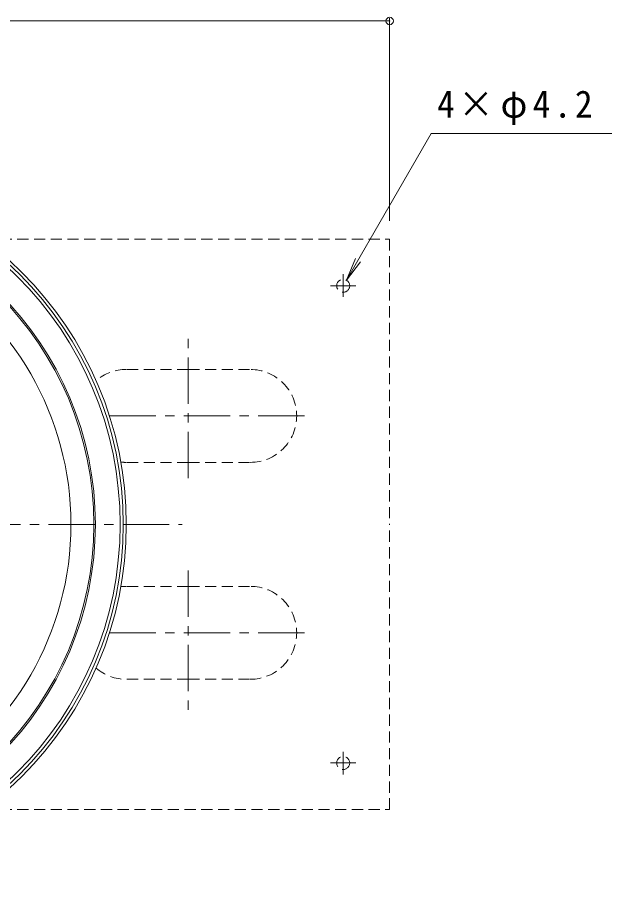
# Model space of a CAD drawing. Units: millimetres, scale not verified. Extents: x -594 to 839, y -582 to 573.
# Drawn here: x -169.8 to 22.1, y 257.1 to 535.7 of the extents above; entities that cross this region are included whole.
import ezdxf

# ---------------------------------------------------------------- set-up
doc = ezdxf.new("R2010")
doc.units = ezdxf.units.MM
doc.header["$LTSCALE"] = 3
doc.header["$PDMODE"] = 32
doc.header["$PDSIZE"] = 2.4
doc.linetypes.add('CHAIN1', pattern=[8, 5, -1, 1, -1])
doc.linetypes.add('DASHED1', pattern=[1.8, 1.2, -0.6])
for name, color, linetype, lineweight in [('0-0_通り芯', 3, 'Continuous', 9), ('0-1_躯体', 2, 'Continuous', 9), ('0-4_その他', 7, 'Continuous', 9), ('0-5_寸法', 7, 'Continuous', 9), ('0-9_051', 2, 'DASHED1', 9)]:
    doc.layers.add(name, color=color, linetype=linetype, lineweight=lineweight)
doc.styles.add('ＭＳ ゴシック', font='')
doc.styles.get('ＭＳ ゴシック').set_extended_font_data('MS Gothic')

msp = doc.modelspace()

# ---------------------------------------------------------------- linework, layer by layer
at = {"layer": '0-0_通り芯', "linetype": 'CHAIN1'}
msp.add_line((-375.733, 372.102), (-116.587, 372.102), dxfattribs=at)
at = {"layer": '0-0_通り芯'}
for centre, radius, start, end in [((-249.56, 372.102), 115, 0, 180), ((-249.56, 372.102), 114, 0, 180), ((-249.56, 372.102), 113, 0, 180), ((-249.56, 372.102), 115, 180, 0), ((-249.56, 372.102), 114, 180, 0), ((-249.56, 372.102), 113, 180, 0), ((-142.56, 372.102), 6, 179.99971, 179.99983), ((-142.56, 372.102), 6, 180.00017, 180.00029)]:
    msp.add_arc(centre, radius, start, end, dxfattribs=at)
at = {"layer": '0-1_躯体'}
for radius, start, end in [(105, 0, 180), (104.5, 0, 180), (97.141, 359.99998, 180.00002), (105, 180, 0), (104.5, 180, 0), (97.141, 179.99998, 0.00002)]:
    msp.add_arc((-249.56, 372.102), radius, start, end, dxfattribs=at)
at = {"layer": '0-4_その他'}
for p, q in [((-49.56, 535.445), (-49.56, 470.102)), ((-449.56, 534.545), (-49.56, 534.545))]:
    msp.add_line(p, q, dxfattribs=at)
msp.add_point((-49.56, 534.545), dxfattribs=at)
at = {"layer": '0-5_寸法'}
for p, q in [((22.119, 498.276), (-36.169, 498.276)), ((-63.51, 450.92), (-58.944, 456.87))]:
    msp.add_line(p, q, dxfattribs=at)
msp.add_lwpolyline([(-36.169, 498.276), (-63.51, 450.92), (-60.639, 457.849)], dxfattribs=at)
at = {"layer": '0-9_051'}
for p, q in [((-180.56, 464.102), (-49.56, 464.102)), ((-49.56, 464.102), (-49.56, 372.102)), ((-114.56, 422.102), (-134.56, 422.102)), ((-114.56, 422.102), (-94.56, 422.102)), ((-114.56, 392.102), (-134.56, 392.102)), ((-114.56, 392.102), (-94.56, 392.102)), ((-49.56, 280.102), (-49.56, 372.102)), ((-114.56, 352.102), (-134.56, 352.102)), ((-114.56, 352.102), (-94.56, 352.102)), ((-114.56, 322.102), (-134.56, 322.102)), ((-114.56, 322.102), (-94.56, 322.102)), ((-180.56, 280.102), (-49.56, 280.102))]:
    msp.add_line(p, q, dxfattribs=at)
at = {"layer": '0-9_051', "linetype": 'CHAIN1'}
for p, q in [((-64.56, 452.836), (-64.56, 445.549)), ((-68.707, 449.102), (-60.448, 449.102)), ((-114.56, 386.978), (-114.56, 433.488)), ((-140.015, 407.102), (-74.118, 407.102)), ((-114.56, 357.225), (-114.56, 310.716)), ((-140.015, 337.102), (-74.118, 337.102)), ((-64.56, 291.367), (-64.56, 298.655)), ((-68.707, 295.102), (-60.448, 295.102))]:
    msp.add_line(p, q, dxfattribs=at)
at = {"layer": '0-9_051'}
for centre in [(-64.56, 449.102), (-64.56, 295.102)]:
    msp.add_circle(centre, 2.1, dxfattribs=at)
for centre, start, end in [((-134.56, 407.102), 90, 130.63568), ((-94.56, 407.102), 270, 90), ((-134.56, 407.102), 263.21935, 270), ((-134.56, 337.102), 90, 96.78065), ((-94.56, 337.102), 270, 90), ((-134.56, 337.102), 229.36432, 270)]:
    msp.add_arc(centre, 15, start, end, dxfattribs=at)

# ---------------------------------------------------------------- texts
at = {"layer": '0-5_寸法', "color": 2, "insert": (-34.225, 500.964), "char_height": 8.798, "attachment_point": 7, "style": 'ＭＳ ゴシック'}
msp.add_mtext('\\T1.2;\\W0.95;4×φ4.2', dxfattribs=at)

doc.saveas('drawing.dxf')
